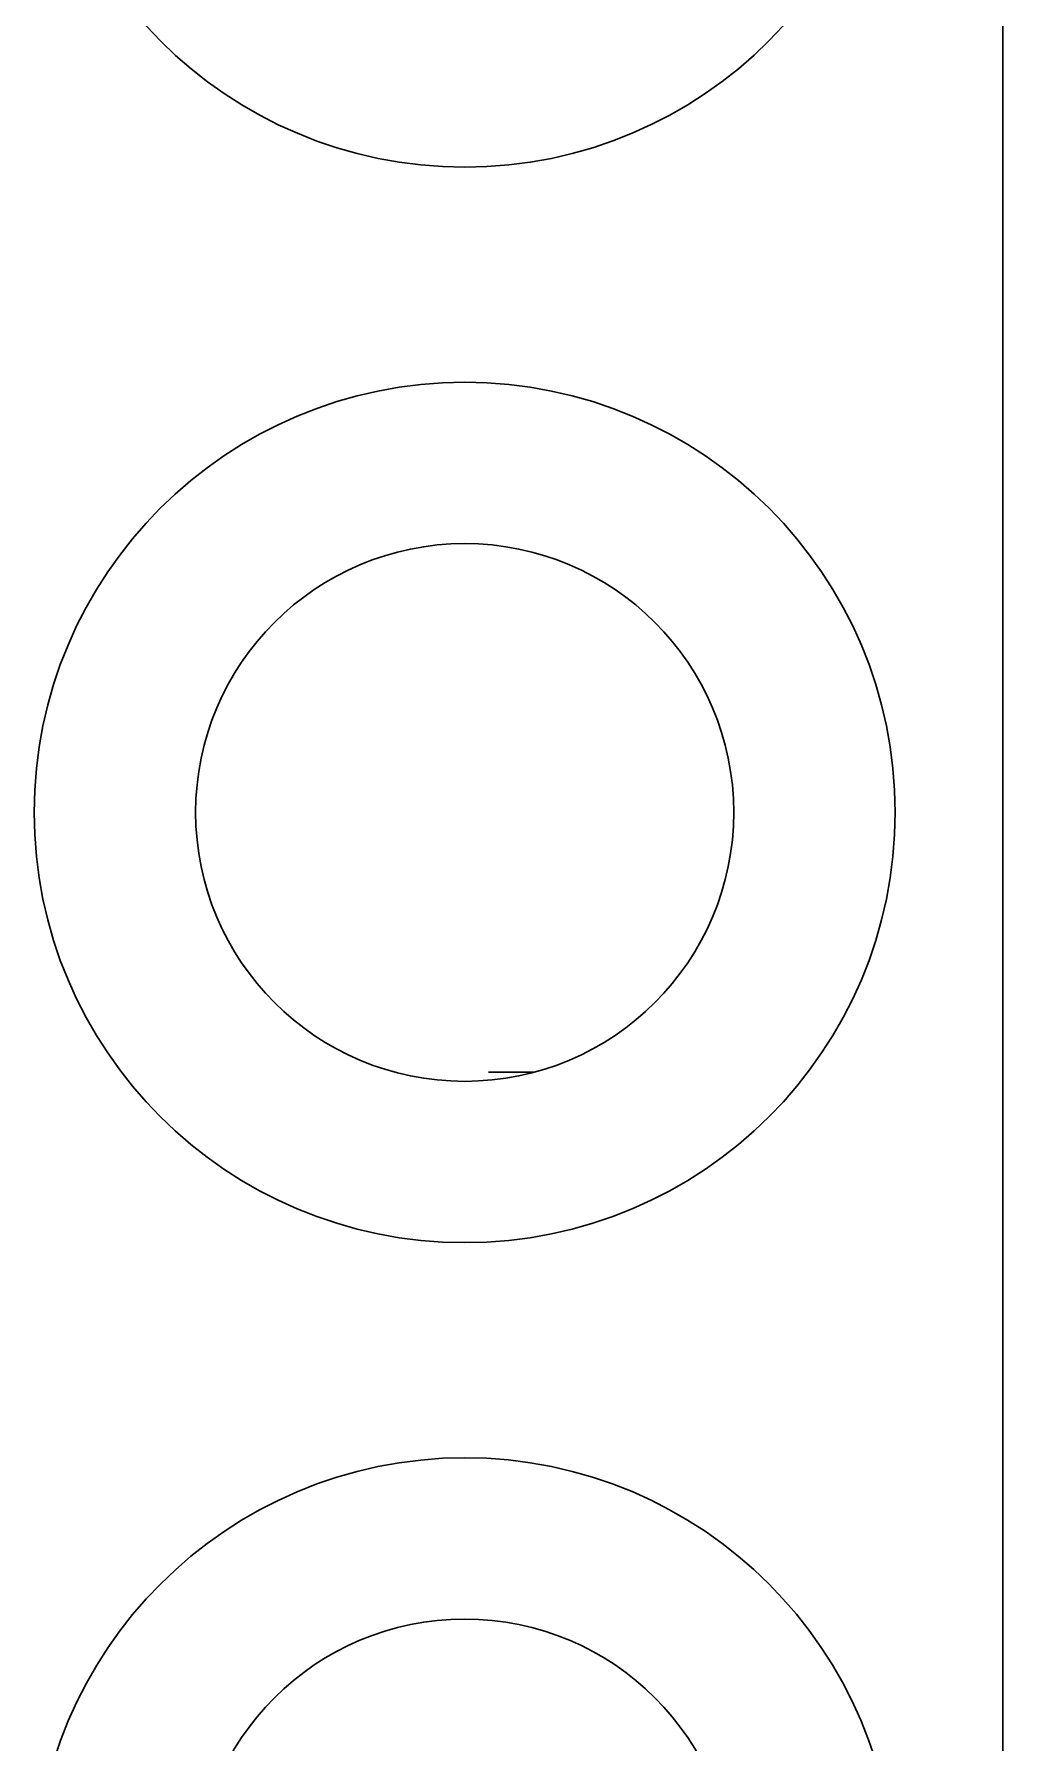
# Model space of a CAD drawing. Header units: inches. Extents: x 59 to 754, y 172 to 990.
# Drawn here: x 177.4 to 211.4, y 597.7 to 657.7 of the extents above; entities that cross this region are included whole.
import ezdxf

# ---------------------------------------------------------------- set-up
doc = ezdxf.new("R2010")
doc.units = ezdxf.units.IN
doc.header["$MEASUREMENT"] = 0
doc.layers.add('svg15406', color=7, linetype='Continuous')

msp = doc.modelspace()

# ---------------------------------------------------------------- linework, layer by layer
at = {"layer": 'svg15406', "color": 7, "lineweight": 30, "true_color": 0xffffff}
for points in [[(211.397, 460.3), (211.397, 913.844)], [(194.942, 621.251), (193.331, 621.251)]]:
    msp.add_lwpolyline(points, dxfattribs=at)
for points, knots in [([(192.5, 683.293), (184.15, 683.285), (177.388, 676.51), (177.396, 668.16), (177.403, 659.822), (184.161, 653.064), (192.5, 653.056)], [0, 0, 0, 0, 1, 1, 1, 2, 2, 2, 2]), ([(192.5, 653.056), (200.849, 653.064), (207.612, 659.839), (207.604, 668.188), (207.596, 676.527), (200.838, 683.285), (192.5, 683.293)], [0, 0, 0, 0, 1, 1, 1, 2, 2, 2, 2]), ([(192.5, 645.497), (184.15, 645.497), (177.382, 638.729), (177.382, 630.379), (177.382, 622.03), (184.15, 615.261), (192.5, 615.261), (192.5, 615.261), (192.5, 615.261), (192.5, 615.261)], [0, 0, 0, 0, 1, 1, 1, 2, 2, 2, 3, 3, 3, 3]), ([(192.5, 615.261), (200.849, 615.261), (207.618, 622.03), (207.618, 630.379), (207.618, 638.729), (200.849, 645.497), (192.5, 645.497)], [0, 0, 0, 0, 1, 1, 1, 2, 2, 2, 2]), ([(192.5, 639.828), (187.281, 639.828), (183.051, 635.598), (183.051, 630.379), (183.051, 625.161), (187.281, 620.93), (192.5, 620.93)], [0, 0, 0, 0, 1, 1, 1, 2, 2, 2, 2]), ([(192.5, 620.93), (197.718, 620.93), (201.949, 625.161), (201.949, 630.379), (201.949, 635.598), (197.718, 639.828), (192.5, 639.828)], [0, 0, 0, 0, 1, 1, 1, 2, 2, 2, 2]), ([(192.5, 607.702), (184.15, 607.694), (177.388, 600.919), (177.396, 592.57), (177.403, 584.231), (184.161, 577.474), (192.5, 577.466)], [0, 0, 0, 0, 1, 1, 1, 2, 2, 2, 2]), ([(192.5, 577.466), (200.849, 577.474), (207.612, 584.248), (207.604, 592.598), (207.596, 600.936), (200.838, 607.694), (192.5, 607.702)], [0, 0, 0, 0, 1, 1, 1, 2, 2, 2, 2]), ([(192.5, 602.033), (187.281, 602.033), (183.051, 597.802), (183.051, 592.584), (183.051, 587.365), (187.281, 583.135), (192.5, 583.135)], [0, 0, 0, 0, 1, 1, 1, 2, 2, 2, 2]), ([(192.5, 583.135), (197.718, 583.135), (201.949, 587.365), (201.949, 592.584), (201.949, 597.802), (197.718, 602.033), (192.5, 602.033)], [0, 0, 0, 0, 1, 1, 1, 2, 2, 2, 2])]:
    msp.add_open_spline(points, degree=3, knots=knots, dxfattribs=at)

doc.saveas('drawing.dxf')
